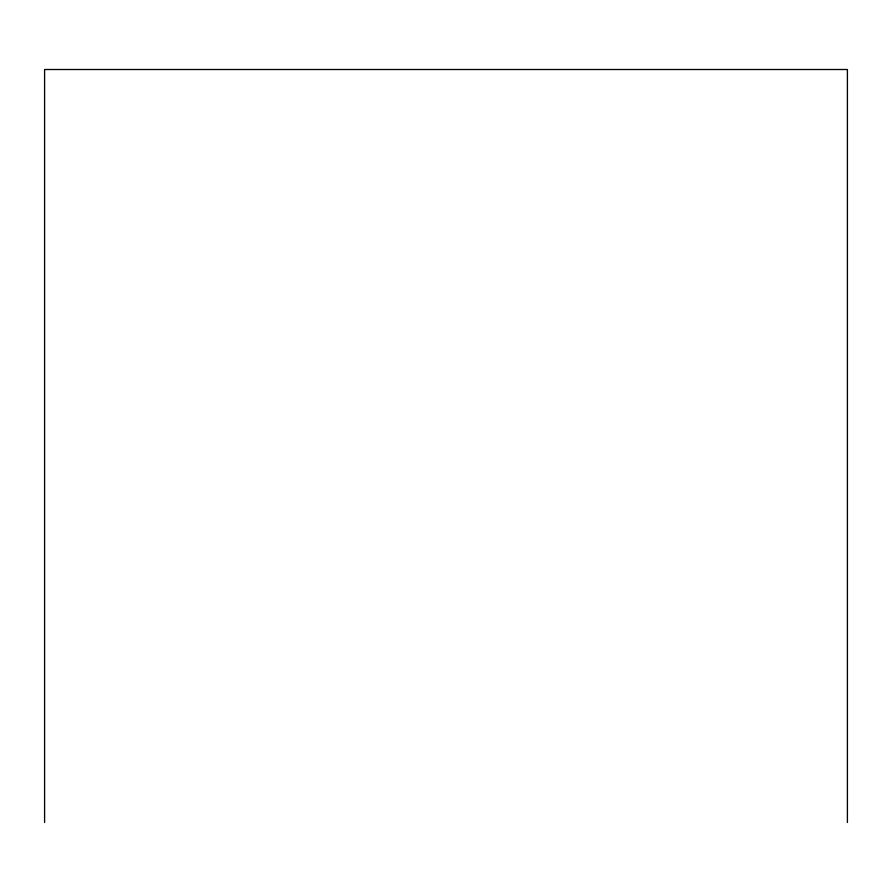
<?xml version="1.0" encoding="UTF-8"?>
<svg xmlns="http://www.w3.org/2000/svg" width="892" height="892" viewBox="0 0 892 892"><rect width="100%" height="100%" fill="white"/><g stroke="black" fill="none" stroke-linecap="round" stroke-linejoin="round"><path stroke-width="1.34" d="M847.4 822.491L847.4 69.509L44.6 69.509L44.6 822.491"/></g></svg>
